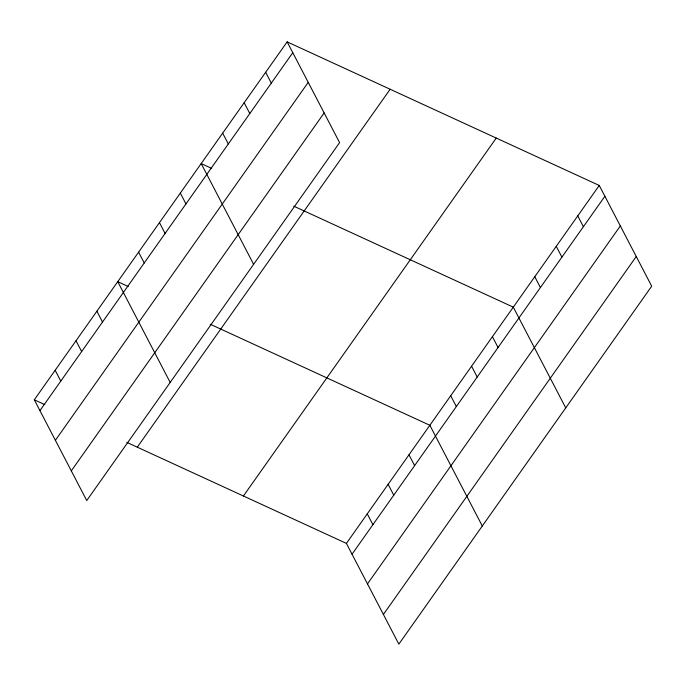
<?xml version="1.0" encoding="UTF-8"?>
<svg xmlns="http://www.w3.org/2000/svg" width="686" height="686" viewBox="0 0 686 686"><rect width="100%" height="100%" fill="white"/><g stroke="black" fill="none" stroke-linecap="round" stroke-linejoin="round"><path stroke-width="1.03" d="M287.151 41.872L339.596 142.611L86.745 500.548L34.3 399.801L287.151 41.872L599.255 185.452L651.7 286.199L398.849 644.128L346.404 543.389L126.807 442.359M39.934 410.622L292.785 52.693M55.377 440.301L308.228 82.363M71.301 470.87L324.144 112.941M137.294 447.186L390.145 89.249M243.41 496.004L496.261 138.066M346.404 543.389L599.255 185.452M352.038 554.211L604.889 196.273M367.49 583.88L620.333 225.951M383.405 614.459L636.256 256.521M211.674 168.396L201.178 163.568L253.623 264.316M293.685 206.126L513.291 307.148L565.736 407.896M128.231 286.508L117.743 281.68L170.188 382.428M210.242 324.238L429.848 425.269L482.292 526.016M34.3 399.801L44.787 404.629M577.766 215.876L583.4 226.697M556.269 246.3L561.903 257.121M534.78 276.724L540.414 287.545M492.428 336.68L498.062 347.502M471.565 366.213L477.199 377.034M450.711 395.736L456.344 406.558M265.654 72.296L271.287 83.117M244.165 102.72L249.798 113.542M408.985 454.801L414.618 465.623M222.676 133.144L228.309 143.966M388.13 484.325L393.764 495.146M367.267 513.857L372.901 524.679M180.324 193.092L185.957 203.922M159.461 222.624L165.094 233.446M138.598 252.156L144.232 262.978M96.88 311.212L102.514 322.034M76.017 340.745L81.651 351.566M55.163 370.269L60.797 381.099"/></g></svg>
